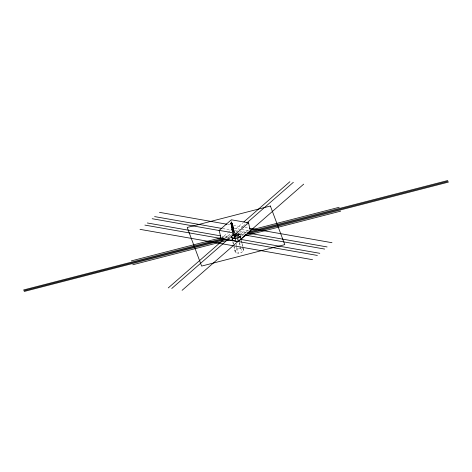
<?xml version="1.0" encoding="UTF-8"?>
<svg xmlns="http://www.w3.org/2000/svg" width="472" height="472" viewBox="0 0 472 472"><rect width="100%" height="100%" fill="white"/><g stroke="black" fill="none" stroke-linecap="round" stroke-linejoin="round"><path stroke-width="0.35" stroke-dasharray="2.36 1.77" d="M235.298 234.779L234.832 235.617L235.546 235.74M234.932 235.386L235.097 234.832L234.413 235.835L234.755 236.755L235.487 236.885L235.652 236.33L234.802 235.227M235.003 234.914L234.554 234.649L235.51 232.938M236.077 234.944L234.914 235.51L235.121 234.212M236.189 236.962L234.324 237.145L234.142 235.799L234.944 234.625L234.749 235.274L233.841 235.799L234.26 236.159L234.56 235.481L236.619 235.068M235.003 236.159L235.599 236.378L235.398 237.027L234.543 236.873L235.003 236.159L234.602 235.085M234.755 236.755L235.144 236.142M232.625 230.436L233.605 230.537L233.905 230.106L233.209 229.026L232.354 229.534L232.43 229.917L233.711 229.587L233.911 230.725L233.428 228.755L233.056 229.298L233.799 232.419L233.026 229.239L232.419 229.699L232.578 230.365M232.566 233.369C233.233 232.737 231.304 227.132 231.982 229.303L233.103 229.427L233.357 228.277M231.858 228.755L232.212 228.253M233.133 229.433L233.327 228.3L233.581 229.174L232.607 229.84L231.699 228.495L232.796 230.991L232.525 230.171M233.823 230.165L233.817 231.068L233.286 228.088L232.956 229.156L233.793 232.094M233.227 234.436L233.776 234.755L233.209 234.13L233.628 233.528M233.699 234.425L233.911 234.13M234.991 233.935L233.835 234.72L233.982 235.109L234.891 235.198L235.038 235.852M235.463 233.929L234.891 235.198L233.357 234.779L233.062 233.74M232.737 234.106L234.554 234.649L234.962 234.112M233.28 234.177L234.189 233.799M234.554 234.649L234.914 234.265L235.186 234.773L234.678 235.215M234.324 237.145L234.684 236.56L234.525 236.861M234.85 234.785L235.398 234.413M235.186 234.49L234.985 235.15M221.061 238.631L227.681 232.855M228.23 232.371L232.637 228.519M232.637 230.513L232.401 229.569L232.519 229.97L233.799 229.64C232.366 227.498 231.882 231.534 233.133 232.531L232.33 228.324L232.419 228.643L233.298 228.354L233.557 229.067M224.932 238.443L230.483 233.593M232.702 231.652L242.697 222.926M228.377 239.05L233.929 234.2M236.153 232.259L238.926 229.834M241.151 227.899L242.814 226.442M243.369 225.958L245.593 224.017M233.669 234.596L231.764 236.307L232.779 240.761M233.74 234.914L231.829 236.584L233.74 234.903L237.015 234.059M236.726 234.903L234.348 235.51L233.87 235.929L234.507 236.142L234.2 235.959M234.142 235.799L235.198 234.838L235.345 235.139M234.726 235.422L235.233 234.979M234.183 235.947L235.339 234.991M232.183 239.162L234.277 237.292M232.425 239.245L234.342 237.569L236.307 237.068M238.313 237.422L240.224 235.752L238.319 237.457L238.98 240.395M238.384 237.735L240.295 236.065L239.658 234.23M234.867 251.086L236.885 249.328L240.331 248.437L243.186 248.945L243.782 250.543L241.77 252.302L238.325 253.193L235.463 252.685L233.917 246.868M238.366 237.693L240.289 236.029M233.068 232.159L232.731 230.802L233.835 230.513M232.985 231.947L234.171 231.876L233.776 230.035M233.091 234.454L232.584 233.398M232.655 229.61C233.675 229.557 231.917 229.61 232.867 230.454L233.705 230.242L233.481 229.244M233.905 230.106L233.528 230.324L233.239 229.357L233.664 230.389M233.133 230.926L232.967 230.354L233.492 230.277L233.846 231.958M233.298 231.203L233.616 231.121L233.162 230.607M233.209 234.389L233.062 233.852L233.581 233.717M221.74 237.569L234.926 234.177M238.118 233.345L248.803 230.59M233.557 234.56L234.979 234.26M236.295 233.959L233.681 234.637L234.342 237.569M235.953 234.82L235.398 234.962L235.611 235.788M235.316 235.015L236.053 234.826M224.43 238.171L231.551 236.33M240.832 238.448L239.859 234.177L246.974 232.312M237.475 235.221L238.366 234.991L238.673 235.805L237.776 236.035M236.419 235.581L234.879 235.823L234.531 234.342M237.257 235.339L238.024 235.144L238.283 235.841L237.705 234.897M236.36 235.646L234.844 235.675M235.593 235.947L236.454 235.723M226.849 238.378L231.835 237.091M240.154 234.95L245.139 233.664M235.487 236.885L234.295 237.021M227.846 238.956L232.118 237.853M234.195 237.404L237.64 236.519M244.012 234.826L240.449 235.746L238.443 237.534L239.08 240.378M232.324 237.788L235.044 238.307L236.348 237.929M231.014 239.422L242.407 236.484M237.729 237.906L235.097 238.537L232.383 238.071M235.15 234.277L235.634 234.2M232.932 229.864L232.507 229.504L232.519 229.97M234.419 234.796L233.534 234.625L233.445 233.97L234.985 240.891M232.737 233.811L232.908 234.566L234.702 235.044M233.852 234.767L234.761 234.855M227.604 224.336L229.775 224.719M233.398 225.356L244.272 227.268M244.997 227.398L248.62 228.035M233.905 228.165L241.074 229.427M241.794 229.551L248.242 230.684M222.737 228.584L237.233 231.132M240.13 231.646L246.655 232.79M237.699 233.77L243.499 234.79M237.622 233.876L239.664 234.271L240.331 237.204L238.289 236.85M237.552 236.448L240.502 237.021M221.964 236.106L236.46 238.655M235.109 238.578L232.395 238.106L231.758 236.271M233.699 229.368L233.209 229.026M232.543 230.224L232.997 230.46M232.761 234.165L234.112 234.932M234.307 234.142L235.811 235.209M237.693 233.882L238.366 234.991M237.994 234.696L238.673 235.805M237.445 234.195L238.024 235.144M233.428 228.755L234.33 232.071M233.817 231.068L234.608 232.643M233.764 230.914L234.672 232.826M233.221 228.1L233.439 228.59M233.251 228.236L233.587 229.144M233.717 231.61L234.1 232.637M239.853 234.147L241.098 238.62M240.266 236.926L240.897 238.726M237.746 235.906L237.823 236.106M233.227 229.681L233.026 229.239L233.829 232.36M233.422 230.147L233.605 230.537M233.481 230.525L233.829 231.905M232.967 230.354L233.074 230.672M232.867 230.454L233.239 230.36L233.026 229.51M232.607 229.84L232.425 229.292L232.436 229.758L232.124 229.427L232.407 230.572M233.894 234.507L234.012 235.044L234.655 234.879L233.534 234.625L234.425 234.684L234.283 234.053M233.085 233.787L233.209 234.13M231.534 236.295L232.135 237.917M233.233 228.188L233.61 229.215L232.513 229.593L231.982 229.303L231.84 228.147M232.554 231.292L231.935 229.174L232.495 229.439L233.109 232.613M232.932 228.135L233.209 229.091M233.085 228.548L233.386 229.746M232.873 230.082L233.256 231.728M232.478 231.25L231.935 228.43M232.36 228.513L232.425 229.239M232.36 228.348L232.401 228.985M241.564 240.696L243.151 247.729M243.31 248.431L243.782 250.543M241.286 240.502L241.758 242.614M241.918 243.316L243.186 248.945M239.552 242.455L240.661 247.381M240.82 248.083L241.77 252.302M239.062 242.814L240.331 248.437M231.487 220.471L231.793 221.846M235.044 238.307L235.646 240.962M234.997 238.425L235.634 241.269M236.265 244.048L238.325 253.193M232.725 228.979L233.392 232.077M236.407 247.216L236.885 249.328M232.985 233.528L233.062 233.852M232.33 237.829L232.991 240.761M233.091 242.142L233.882 245.652M234.041 246.36L235.463 252.685M231.54 236.319L232.649 241.245M232.808 241.947L233.286 244.053M232.566 228.23L232.749 229.209M233.374 229.952L233.457 230.46M232.72 228.643L232.855 229.48M232.448 228.92L232.371 228.678M239.723 234.525L237.693 234.177L239.729 234.549"/><path stroke-width="0.71" d="M232.354 224.808L231.711 225.044L231.829 223.592L231.162 223.763L231.616 224.566L231.073 224.106C230.147 222.825 232.59 222.625 231.168 223.197L231.28 224.666L231.628 224.849L231.298 223.929L231.905 223.769L232.035 224.743L232.265 224.412M231.941 226.253C232.607 226.312 231.787 226.407 231.953 225.622C231.894 226.625 233.026 224.955 232.366 225.734M232.743 225.929L232.2 226.306L232.59 226.318C232.843 225.457 232.607 225.616 232.059 225.935L231.817 225.25M230.938 223.368L231.634 222.955L231.947 223.899L231.634 222.955M231.298 223.929L231.085 223.368M232.006 225.168L231.728 224.926M231.711 225.097L231.599 224.731L232.472 224.808L232.466 225.374L231.947 225.51L231.622 225.026L232.489 224.961M232.472 224.808L232.59 226.053M232.059 225.197L231.988 224.117M231.953 225.191L231.994 224.023L231.481 223.976L232 227.079M231.728 224.058C232.401 223.763 231.752 222.908 231.132 223.492L231.009 223.026M232.79 227.522L232.442 226.053C231.758 224.1 231.711 227.522 232.643 226.283M231.711 225.044L231.593 224.743L232.354 224.867M219.203 230.377L231.333 219.787L248.532 222.813L250.39 231.068L238.266 241.658L221.061 238.631L219.203 230.377L236.407 233.404L248.532 222.813M230.891 223.238L231.54 222.92L231.994 223.344L231.339 223.657L230.891 223.238L230.997 223.598M231.339 223.398C230.507 222.902 232.071 223.864 231.699 222.849M231.799 227.64L231.274 225.05L232.112 224.66L232.395 224.979M231.87 224.725L232.507 224.955L232.13 225.197L232.743 227.811M231.658 225.173L231.829 224.465M231.988 224.973L231.752 224.123M232.566 225.114L232.012 225.386L231.274 225.05M232.212 226.312L232 226.749L232.885 226.525L232.448 226.247M168.297 287.902L224.371 238.926M243.806 221.958L289.891 181.708M171.743 288.51L227.823 239.534M246.703 223.049L293.342 182.316M182.092 290.327L245.393 235.05M248.72 232.141L303.691 184.139M232.454 225.71L232.118 224.825L232.602 225.339M232.023 224.572L231.534 224.702M232.059 225.592L232.371 225.516M231.286 223.799L231.894 223.639M231.705 225.309L232.295 225.008L232.342 225.392M232.112 225.663L232.46 225.545M232.023 226.064L232.46 226.106M131.293 260.898L221.026 237.752M250.225 230.224L339.244 207.267M23.6 289.961L223.002 238.537M249.11 231.758L447.804 180.516M23.883 290.722L223.999 239.115M247.275 233.109L448.099 181.319M24.166 291.484L226.418 239.322M245.434 234.46L448.4 182.115M132.738 264.768L228.879 239.971M244.543 235.929L340.69 211.137M231.599 224.731L231.274 224.165L231.433 224.873M231.581 223.091L231.923 223.15L231.888 223.834M230.961 223.427L231.339 223.657M159.477 212.353L226.879 224.212M249.346 228.165L331.963 242.697M154.609 216.601L222.011 228.46M247.381 232.92L327.102 246.945M152.179 218.725L219.58 230.584M244.944 235.044L324.671 249.068M147.317 222.973L220.512 235.847M240.808 239.416L319.804 253.316M144.886 225.097L317.373 255.44M140.019 229.345L312.511 259.688M231.888 225.693L232.312 226.578M232.295 225.008L232.607 225.557M231.793 223.179L231.457 222.808M231.593 223.468L231.758 223.905M232.212 225.227L232.348 225.598M231.315 223.539L231.481 223.976M231.475 224.194L231.073 224.106M231.764 225.02L231.764 225.775M231.84 225.48L231.976 225.852M233.038 227.593L232.312 224.696M232.79 226.902L232.944 227.345L232.248 224.79M232.495 226.949L232.672 227.457M232.077 225.48L232.206 225.852M231.776 224.808L232.407 227.587M232.537 225.793L232.607 226.1M236.407 233.404L238.266 241.658M232.82 226.353L233.162 227.746M231.882 222.979L231.994 223.344M232.672 226.707L232.944 227.935M231.54 222.92L231.622 223.327M232.165 225.657L232.259 226.07M231.97 224.996L232.012 225.386M232.301 226.802L232.578 228.029M231.327 222.808L231.947 225.51M231.174 222.878L231.168 223.197M231.622 225.026L232.277 227.976M231.351 225.244L231.882 227.893M232.189 227.451L232.265 227.935M232.336 225.415L232.395 225.805M270.391 206.01L187.213 227.463L201.609 266.084L284.787 244.632L270.391 206.01"/></g></svg>
